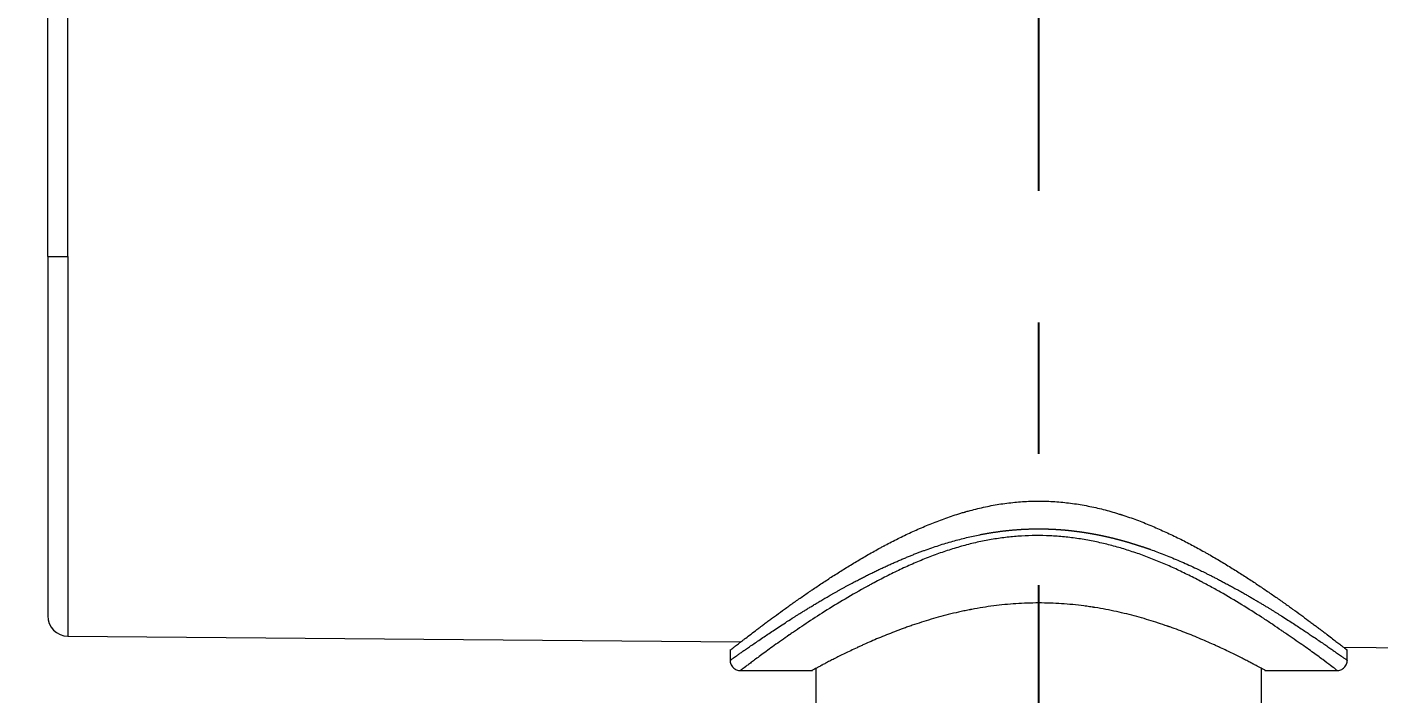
# Model space of a CAD drawing. Header units: millimetres. Extents: x 17284 to 19660, y -6011 to -2651.
# Drawn here: x 17948.9 to 18014.2, y -4081.9 to -4049.7 of the extents above; entities that cross this region are included whole.
import ezdxf

# ---------------------------------------------------------------- set-up
doc = ezdxf.new("R2010")
doc.units = ezdxf.units.MM
doc.linetypes.add('CENTERX2', pattern=[101.6, 63.5, -12.7, 12.7, -12.7])
doc.layers.add('CENTER', color=1, linetype='CENTERX2')
doc.layers.add('DIM', color=3, linetype='Continuous', lineweight=13)
doc.styles.get("Standard").update_dxf_attribs({"font": 'arial.ttf'})
doc.dimstyles.get("Standard").update_dxf_attribs({"dimtxt": 0.18, "dimasz": 0.18, "dimexe": 0.18, "dimexo": 0.0625, "dimgap": 0.09, "dimtad": 0, "dimtih": 1, "dimtoh": 1, "dimdec": 1, "dimdsep": 46, "dimtxsty": 'Standard', "dimcen": 0.09, "dimadec": 0, "dimazin": 0, "dimtfac": 1, "dimtdec": 1, "dimtofl": 0, "dimtmove": 0, "dimatfit": 3, "dimfxl": 1, "dimtolj": 1, "dimtzin": 0, "dimarcsym": 0})

# ---------------------------------------------------------------- blocks, each defined once
blk = doc.blocks.new('*D113')
at = {"layer": 'Defpoints', "color": 0, "transparency": 16777216}
for p in [(17984.973, -3879.358, 0), (17740.521, -4555.632), (17984.973, -4555.632)]:
    blk.add_point(p, dxfattribs=at)
at = {"layer": 'DIM', "color": 0, "lineweight": -2, "transparency": 16777216}
for p, q in [((17984.911, -3879.358), (17740.341, -3879.358)), ((17740.521, -3897.358), (17740.521, -4203.305)), ((17740.521, -4537.632), (17740.521, -4231.686)), ((17984.911, -4555.632), (17740.341, -4555.632))]:
    blk.add_line(p, q, dxfattribs=at)
at = {"layer": 'DIM', "color": 0, "transparency": 16777216}
for points in [[(17737.521, -3897.358), (17743.521, -3897.358), (17740.521, -3879.358)], [(17737.521, -4537.632), (17743.521, -4537.632), (17740.521, -4555.632)]]:
    blk.add_solid(points, dxfattribs=at)
at = {"layer": 'DIM', "color": 0, "transparency": 16777216, "insert": (17740.521, -4217.495), "char_height": 18, "attachment_point": 5}
blk.add_mtext('\\A1;692', dxfattribs=at)

msp = doc.modelspace()

# ---------------------------------------------------------------- linework, layer by layer
at = {"linetype": 'Continuous', "lineweight": 13, "extrusion": (-1, -2.22045e-16, 0)}
for p, q in [((17950.905, -4060.799, 0), (17950.905, -4042.451, 0)), ((17949.926, -4060.799, 0), (17950.905, -4060.799, 0)), ((17950.905, -4060.799, 0), (17950.905, -4079.148, 0))]:
    msp.add_line(p, q, dxfattribs=at)
at = {"linetype": 'Continuous', "lineweight": 18, "extrusion": (-1, -2.22045e-16, 0)}
for p, q in [((17949.926, -4060.799, 0), (17949.926, -4043.438, 0)), ((17949.926, -4060.799, 0), (17949.926, -4078.161, 0)), ((17950.905, -4079.148, 0), (17983.407, -4079.431, 0)), ((17982.9, -4079.8, 0), (17982.9, -4080.379, 0)), ((18012.536, -4079.686, 0), (18017.254, -4079.727, 0)), ((18012.715, -4080.338, 0), (18012.715, -4079.8, 0)), ((17983.406, -4080.813, 0), (17986.881, -4080.813, 0)), ((18008.733, -4080.813, 0), (18012.208, -4080.813, 0))]:
    msp.add_line(p, q, dxfattribs=at)
at = {"linetype": 'Continuous', "lineweight": 18, "extrusion": (-1, -2.22045e-16, -3.42573e-11)}
for p, q in [((17987.046, -4080.705, 0), (17987.046, -4206.449, 0)), ((18008.569, -4206.449, 0), (18008.569, -4080.705, 0))]:
    msp.add_line(p, q, dxfattribs=at)
at = {"linetype": 'Continuous', "lineweight": 18}
msp.add_arc((17950.913, -4078.161, 0), 0.987, 180, 269.5, dxfattribs=at)
for points, knots in [([(17982.9, -4079.826, 0), (17982.9, -4079.825, 0), (17982.913, -4079.815, 0), (17982.971, -4079.77, 0), (17983.036, -4079.719, 0), (17983.095, -4079.673, 0), (17983.122, -4079.652, 0), (17983.154, -4079.627, 0), (17983.163, -4079.62, 0), (17983.169, -4079.615, 0), (17983.172, -4079.613, 0), (17983.187, -4079.601, 0), (17983.226, -4079.572, 0), (17983.295, -4079.518, 0), (17983.387, -4079.447, 0), (17983.487, -4079.369, 0), (17983.633, -4079.257, 0), (17983.836, -4079.101, 0), (17984.021, -4078.96, 0), (17984.168, -4078.849, 0), (17984.244, -4078.792, 0), (17984.322, -4078.733, 0), (17984.362, -4078.703, 0), (17984.376, -4078.693, 0), (17984.403, -4078.673, 0), (17984.47, -4078.622, 0), (17984.595, -4078.529, 0), (17984.768, -4078.4, 0), (17984.948, -4078.267, 0), (17985.197, -4078.084, 0), (17985.524, -4077.847, 0), (17985.942, -4077.548, 0), (17986.237, -4077.341, 0), (17986.465, -4077.183, 0), (17986.542, -4077.13, 0), (17986.629, -4077.069, 0), (17986.639, -4077.063, 0), (17986.659, -4077.049, 0), (17986.688, -4077.029, 0), (17986.757, -4076.982, 0), (17986.896, -4076.887, 0), (17987.097, -4076.751, 0), (17987.426, -4076.532, 0), (17987.849, -4076.255, 0), (17988.2, -4076.032, 0), (17988.469, -4075.865, 0), (17988.649, -4075.753, 0), (17988.926, -4075.586, 0), (17989.207, -4075.418, 0), (17989.494, -4075.252, 0), (17989.786, -4075.085, 0), (17990.034, -4074.948, 0), (17990.21, -4074.852, 0), (17990.286, -4074.811, 0), (17990.325, -4074.791, 0), (17990.35, -4074.777, 0), (17990.478, -4074.709, 0), (17990.696, -4074.595, 0), (17991.009, -4074.436, 0), (17991.326, -4074.281, 0), (17991.647, -4074.129, 0), (17991.973, -4073.982, 0), (17992.304, -4073.839, 0), (17992.639, -4073.701, 0), (17992.98, -4073.568, 0), (17993.327, -4073.441, 0), (17993.679, -4073.32, 0), (17993.978, -4073.225, 0), (17994.159, -4073.172, 0), (17994.227, -4073.152, 0), (17994.243, -4073.147, 0), (17994.273, -4073.139, 0), (17994.326, -4073.123, 0), (17994.494, -4073.076, 0), (17994.77, -4073.004, 0), (17995.139, -4072.917, 0), (17995.512, -4072.84, 0), (17995.887, -4072.775, 0), (17996.265, -4072.72, 0), (17996.646, -4072.676, 0), (17997.03, -4072.645, 0), (17997.417, -4072.626, 0), (17997.677, -4072.622, 0), (17997.807, -4072.622, 0)], [0, 0, 0, 0, 0.030344, 0.061624, 0.092903, 0.092903, 0.108543, 0.112452, 0.114407, 0.114407, 0.116362, 0.116362, 0.124182, 0.139822, 0.155461, 0.171101, 0.186741, 0.21802, 0.249299, 0.249299, 0.264939, 0.272758, 0.272758, 0.276668, 0.276668, 0.280578, 0.296218, 0.311857, 0.327497, 0.343137, 0.374416, 0.405695, 0.436974, 0.436974, 0.452614, 0.452614, 0.454569, 0.454569, 0.456524, 0.460434, 0.468253, 0.483893, 0.499533, 0.530812, 0.562091, 0.562091, 0.577731, 0.59337, 0.60901, 0.624649, 0.640289, 0.655929, 0.663748, 0.667658, 0.667658, 0.669613, 0.671568, 0.687208, 0.702848, 0.718487, 0.734127, 0.749766, 0.765406, 0.781046, 0.796685, 0.812325, 0.827964, 0.843604, 0.851424, 0.851424, 0.852401, 0.853379, 0.855334, 0.859244, 0.874883, 0.890523, 0.906162, 0.921802, 0.937442, 0.953081, 0.968721, 0.98436, 1, 1, 1, 1]), ([(17997.807, -4072.622, 0), (17997.938, -4072.622, 0), (17998.198, -4072.626, 0), (17998.585, -4072.645, 0), (17998.968, -4072.676, 0), (17999.348, -4072.719, 0), (17999.725, -4072.774, 0), (18000.099, -4072.84, 0), (18000.469, -4072.916, 0), (18000.837, -4073.002, 0), (18001.202, -4073.098, 0), (18001.504, -4073.185, 0), (18001.685, -4073.241, 0), (18001.76, -4073.265, 0), (18001.775, -4073.269, 0), (18001.805, -4073.279, 0), (18001.849, -4073.293, 0), (18002.013, -4073.347, 0), (18002.279, -4073.437, 0), (18002.626, -4073.564, 0), (18002.967, -4073.697, 0), (18003.303, -4073.835, 0), (18003.633, -4073.978, 0), (18003.959, -4074.125, 0), (18004.279, -4074.276, 0), (18004.595, -4074.43, 0), (18004.906, -4074.588, 0), (18005.212, -4074.748, 0), (18005.514, -4074.911, 0), (18005.763, -4075.048, 0), (18005.922, -4075.139, 0), (18005.984, -4075.173, 0), (18006.008, -4075.187, 0), (18006.02, -4075.194, 0), (18006.057, -4075.215, 0), (18006.178, -4075.285, 0), (18006.395, -4075.411, 0), (18006.677, -4075.578, 0), (18006.954, -4075.746, 0), (18007.226, -4075.914, 0), (18007.492, -4076.082, 0), (18007.841, -4076.304, 0), (18008.263, -4076.58, 0), (18008.587, -4076.798, 0), (18008.825, -4076.96, 0), (18008.983, -4077.067, 0), (18009.213, -4077.226, 0), (18009.363, -4077.331, 0), (18009.447, -4077.39, 0), (18009.456, -4077.396, 0), (18009.475, -4077.409, 0), (18009.502, -4077.429, 0), (18009.567, -4077.474, 0), (18009.766, -4077.615, 0), (18010.081, -4077.84, 0), (18010.473, -4078.124, 0), (18010.716, -4078.304, 0), (18010.892, -4078.434, 0), (18011.007, -4078.519, 0), (18011.173, -4078.643, 0), (18011.331, -4078.762, 0), (18011.482, -4078.876, 0), (18011.602, -4078.967, 0), (18011.683, -4079.028, 0), (18011.717, -4079.054, 0), (18011.734, -4079.067, 0), (18011.745, -4079.075, 0), (18011.844, -4079.151, 0), (18012.014, -4079.281, 0), (18012.225, -4079.444, 0), (18012.342, -4079.535, 0), (18012.42, -4079.596, 0), (18012.47, -4079.634, 0), (18012.534, -4079.684, 0), (18012.589, -4079.727, 0), (18012.627, -4079.757, 0), (18012.646, -4079.772, 0), (18012.654, -4079.778, 0), (18012.655, -4079.779, 0), (18012.658, -4079.781, 0), (18012.662, -4079.784, 0), (18012.677, -4079.796, 0), (18012.696, -4079.811, 0), (18012.711, -4079.823, 0), (18012.715, -4079.825, 0), (18012.715, -4079.826, 0), (18012.715, -4079.826, 0), (18012.715, -4079.826, 0)], [0, 0, 0, 0, 0.015622, 0.031243, 0.046865, 0.062486, 0.078108, 0.093729, 0.109351, 0.124973, 0.140594, 0.156216, 0.164026, 0.164026, 0.165979, 0.165979, 0.167932, 0.171837, 0.187459, 0.20308, 0.218702, 0.234323, 0.249945, 0.265567, 0.281188, 0.29681, 0.312431, 0.328053, 0.343674, 0.359296, 0.367107, 0.36906, 0.36906, 0.371012, 0.371012, 0.374918, 0.390539, 0.406161, 0.421782, 0.437404, 0.453025, 0.468647, 0.49989, 0.531133, 0.531133, 0.546755, 0.562376, 0.577998, 0.577998, 0.579951, 0.579951, 0.581903, 0.585809, 0.59362, 0.624863, 0.656106, 0.687349, 0.687349, 0.70297, 0.718592, 0.734214, 0.749835, 0.765457, 0.773268, 0.777173, 0.777173, 0.779126, 0.781078, 0.812321, 0.843565, 0.874808, 0.874808, 0.890429, 0.906051, 0.921672, 0.937294, 0.945105, 0.945105, 0.947057, 0.947057, 0.94901, 0.952916, 0.968537, 0.984159, 0.99978, 0.99978, 1, 1, 1, 1]), ([(17997.807, -4077.546, 0), (17997.622, -4077.546, 0), (17997.254, -4077.552, 0), (17996.708, -4077.579, 0), (17996.167, -4077.623, 0), (17995.632, -4077.684, 0), (17995.103, -4077.76, 0), (17994.754, -4077.821, 0), (17994.558, -4077.858, 0), (17994.537, -4077.862, 0), (17994.504, -4077.869, 0), (17994.493, -4077.871, 0), (17994.472, -4077.875, 0), (17994.417, -4077.886, 0), (17994.277, -4077.914, 0), (17993.979, -4077.977, 0), (17993.562, -4078.074, 0), (17993.075, -4078.2, 0), (17992.602, -4078.335, 0), (17992.141, -4078.477, 0), (17991.843, -4078.576, 0), (17991.659, -4078.639, 0), (17991.622, -4078.652, 0), (17991.549, -4078.677, 0), (17991.512, -4078.69, 0), (17991.404, -4078.728, 0), (17991.189, -4078.805, 0), (17990.843, -4078.935, 0), (17990.446, -4079.092, 0), (17990.065, -4079.248, 0), (17989.702, -4079.403, 0), (17989.472, -4079.506, 0), (17989.303, -4079.582, 0), (17989.22, -4079.619, 0), (17989.125, -4079.663, 0), (17989.078, -4079.685, 0), (17989.058, -4079.694, 0), (17989.044, -4079.7, 0), (17988.931, -4079.753, 0), (17988.719, -4079.853, 0), (17988.433, -4079.991, 0), (17988.169, -4080.121, 0), (17987.927, -4080.243, 0), (17987.707, -4080.356, 0), (17987.51, -4080.458, 0), (17987.394, -4080.519, 0), (17987.327, -4080.555, 0), (17987.314, -4080.562, 0), (17987.298, -4080.571, 0), (17987.291, -4080.574, 0), (17987.278, -4080.581, 0), (17987.244, -4080.599, 0), (17987.167, -4080.641, 0), (17987.065, -4080.695, 0), (17986.97, -4080.747, 0), (17986.901, -4080.784, 0), (17986.859, -4080.807, 0), (17986.849, -4080.813, 0), (17986.849, -4080.813, 0), (17986.849, -4080.813, 0), (17986.849, -4080.813, 0)], [0, 0, 0, 0, 0.03119, 0.062381, 0.093571, 0.124761, 0.155951, 0.187142, 0.187142, 0.19104, 0.19104, 0.19299, 0.19299, 0.194939, 0.202737, 0.218332, 0.249522, 0.280712, 0.311903, 0.343093, 0.374283, 0.374283, 0.382081, 0.382081, 0.389878, 0.389878, 0.405473, 0.436664, 0.467854, 0.499044, 0.530235, 0.561425, 0.561425, 0.57702, 0.584818, 0.588716, 0.590666, 0.590666, 0.592615, 0.623805, 0.654996, 0.686186, 0.717376, 0.748566, 0.779757, 0.810947, 0.810947, 0.818745, 0.818745, 0.820694, 0.822643, 0.826542, 0.842137, 0.873328, 0.904518, 0.935708, 0.966898, 0.998089, 0.998089, 1, 1, 1, 1]), ([(18008.766, -4080.813, 0), (18008.766, -4080.813, 0), (18008.764, -4080.812, 0), (18008.76, -4080.809, 0), (18008.757, -4080.808, 0), (18008.755, -4080.807, 0), (18008.754, -4080.806, 0), (18008.753, -4080.806, 0), (18008.744, -4080.801, 0), (18008.716, -4080.786, 0), (18008.648, -4080.749, 0), (18008.554, -4080.697, 0), (18008.433, -4080.632, 0), (18008.335, -4080.58, 0), (18008.255, -4080.538, 0), (18008.214, -4080.516, 0), (18008.162, -4080.489, 0), (18008.136, -4080.475, 0), (18008.124, -4080.469, 0), (18008.117, -4080.465, 0), (18008.051, -4080.43, 0), (18007.915, -4080.359, 0), (18007.694, -4080.246, 0), (18007.451, -4080.124, 0), (18007.186, -4079.993, 0), (18006.9, -4079.855, 0), (18006.694, -4079.758, 0), (18006.581, -4079.705, 0), (18006.574, -4079.702, 0), (18006.561, -4079.696, 0), (18006.541, -4079.686, 0), (18006.494, -4079.665, 0), (18006.399, -4079.621, 0), (18006.204, -4079.533, 0), (18005.916, -4079.405, 0), (18005.553, -4079.249, 0), (18005.173, -4079.093, 0), (18004.775, -4078.936, 0), (18004.498, -4078.832, 0), (18004.285, -4078.755, 0), (18004.196, -4078.723, 0), (18004.096, -4078.688, 0), (18004.069, -4078.678, 0), (18004.051, -4078.672, 0), (18004.042, -4078.669, 0), (18003.996, -4078.653, 0), (18003.812, -4078.589, 0), (18003.477, -4078.478, 0), (18003.017, -4078.336, 0), (18002.545, -4078.201, 0), (18002.061, -4078.076, 0), (18001.564, -4077.96, 0), (18001.054, -4077.855, 0), (18000.704, -4077.794, 0), (18000.516, -4077.764, 0), (18000.494, -4077.76, 0), (18000.449, -4077.753, 0), (18000.372, -4077.741, 0), (18000.216, -4077.718, 0), (17999.903, -4077.675, 0), (17999.454, -4077.624, 0), (17998.91, -4077.579, 0), (17998.362, -4077.552, 0), (17997.993, -4077.546, 0), (17997.807, -4077.546, 0)], [0, 0, 0, 0, 0.015456, 0.023269, 0.027176, 0.02913, 0.02913, 0.031083, 0.031083, 0.062339, 0.093594, 0.124849, 0.156105, 0.18736, 0.18736, 0.202988, 0.210802, 0.214709, 0.216662, 0.216662, 0.218616, 0.249871, 0.281126, 0.312382, 0.343637, 0.374892, 0.406148, 0.406148, 0.408101, 0.408101, 0.410055, 0.413962, 0.421775, 0.437403, 0.468659, 0.499914, 0.531169, 0.562425, 0.59368, 0.59368, 0.609308, 0.613215, 0.615168, 0.615168, 0.617122, 0.617122, 0.624935, 0.656191, 0.687446, 0.718702, 0.749957, 0.781212, 0.812468, 0.843723, 0.843723, 0.845677, 0.84763, 0.851537, 0.859351, 0.874978, 0.906234, 0.937489, 0.968745, 1, 1, 1, 1]), ([(17982.9, -4080.315, 0), (17982.9, -4080.379, 0), (17982.917, -4080.473, 0), (17982.977, -4080.589, 0), (17983.04, -4080.669, 0), (17983.12, -4080.732, 0), (17983.236, -4080.792, 0), (17983.329, -4080.811, 0), (17983.394, -4080.813, 0)], [0, 0, 0, 0, 0.239207, 0.368568, 0.499996, 0.630459, 0.759037, 1, 1, 1, 1]), ([(18012.221, -4080.813, 0), (18012.286, -4080.811, 0), (18012.379, -4080.792, 0), (18012.495, -4080.732, 0), (18012.575, -4080.669, 0), (18012.638, -4080.589, 0), (18012.698, -4080.473, 0), (18012.715, -4080.379, 0), (18012.715, -4080.315, 0)], [0, 0, 0, 0, 0.240961, 0.369535, 0.499992, 0.631415, 0.760777, 1, 1, 1, 1])]:
    msp.add_open_spline(points, degree=3, knots=knots, dxfattribs=at)
at = {"linetype": 'Continuous', "lineweight": 13}
for points, knots in [([(17982.9, -4080.318, 0), (17982.9, -4080.318, 0), (17982.904, -4080.316, 0), (17982.924, -4080.302, 0), (17982.964, -4080.274, 0), (17983.024, -4080.23, 0), (17983.106, -4080.172, 0), (17983.208, -4080.099, 0), (17983.331, -4080.012, 0), (17983.477, -4079.909, 0), (17983.644, -4079.792, 0), (17983.834, -4079.661, 0), (17984.047, -4079.514, 0), (17984.283, -4079.353, 0), (17984.529, -4079.187, 0), (17984.784, -4079.015, 0), (17985.047, -4078.84, 0), (17985.334, -4078.651, 0), (17985.647, -4078.448, 0), (17985.909, -4078.281, 0), (17986.11, -4078.154, 0), (17986.24, -4078.072, 0), (17986.377, -4077.986, 0), (17986.523, -4077.896, 0), (17986.677, -4077.801, 0), (17986.84, -4077.702, 0), (17987.011, -4077.598, 0), (17987.192, -4077.49, 0), (17987.382, -4077.378, 0), (17987.582, -4077.262, 0), (17987.76, -4077.159, 0), (17987.912, -4077.072, 0), (17988.036, -4077.002, 0), (17988.16, -4076.932, 0), (17988.286, -4076.862, 0), (17988.413, -4076.792, 0), (17988.541, -4076.722, 0), (17988.671, -4076.652, 0), (17988.79, -4076.588, 0), (17988.898, -4076.53, 0), (17988.996, -4076.478, 0), (17989.094, -4076.427, 0), (17989.193, -4076.376, 0), (17989.291, -4076.325, 0), (17989.39, -4076.275, 0), (17989.489, -4076.225, 0), (17989.589, -4076.175, 0), (17989.689, -4076.125, 0), (17989.788, -4076.076, 0), (17989.921, -4076.011, 0), (17990.087, -4075.931, 0), (17990.286, -4075.838, 0), (17990.482, -4075.747, 0), (17990.676, -4075.659, 0), (17990.867, -4075.575, 0), (17991.056, -4075.493, 0), (17991.241, -4075.414, 0), (17991.424, -4075.338, 0), (17991.604, -4075.265, 0), (17991.78, -4075.195, 0), (17991.953, -4075.128, 0), (17992.123, -4075.063, 0), (17992.35, -4074.98, 0), (17992.634, -4074.88, 0), (17992.977, -4074.765, 0), (17993.318, -4074.659, 0), (17993.654, -4074.561, 0), (17993.988, -4074.47, 0), (17994.317, -4074.387, 0), (17994.641, -4074.313, 0), (17994.878, -4074.263, 0), (17995.027, -4074.234, 0), (17995.09, -4074.222, 0), (17995.152, -4074.21, 0), (17995.215, -4074.199, 0), (17995.277, -4074.188, 0), (17995.34, -4074.177, 0), (17995.402, -4074.166, 0), (17995.465, -4074.156, 0), (17995.527, -4074.146, 0), (17995.589, -4074.136, 0), (17995.652, -4074.127, 0), (17995.714, -4074.117, 0), (17995.776, -4074.108, 0), (17995.839, -4074.1, 0), (17995.901, -4074.091, 0), (17995.963, -4074.083, 0), (17996.025, -4074.075, 0), (17996.087, -4074.067, 0), (17996.15, -4074.06, 0), (17996.212, -4074.053, 0), (17996.274, -4074.046, 0), (17996.336, -4074.039, 0), (17996.397, -4074.033, 0), (17996.459, -4074.027, 0), (17996.521, -4074.021, 0), (17996.583, -4074.016, 0), (17996.645, -4074.011, 0), (17996.706, -4074.006, 0), (17996.768, -4074.001, 0), (17996.83, -4073.997, 0), (17996.891, -4073.992, 0), (17996.953, -4073.988, 0), (17997.014, -4073.985, 0), (17997.076, -4073.982, 0), (17997.137, -4073.978, 0), (17997.198, -4073.976, 0), (17997.259, -4073.973, 0), (17997.321, -4073.971, 0), (17997.382, -4073.969, 0), (17997.443, -4073.967, 0), (17997.504, -4073.966, 0), (17997.564, -4073.964, 0), (17997.625, -4073.964, 0), (17997.686, -4073.963, 0), (17997.747, -4073.962, 0), (17997.787, -4073.962, 0), (17997.807, -4073.962, 0)], [0, 0, 0, 0, 0.015368, 0.036586, 0.057767, 0.079956, 0.102428, 0.125198, 0.148279, 0.171686, 0.19543, 0.219525, 0.243982, 0.268813, 0.294028, 0.315776, 0.338336, 0.361714, 0.385913, 0.410938, 0.419678, 0.428812, 0.43834, 0.448263, 0.45858, 0.469292, 0.480399, 0.4919, 0.503797, 0.516088, 0.528775, 0.536074, 0.543374, 0.550675, 0.557979, 0.565284, 0.57259, 0.579898, 0.587208, 0.592631, 0.598036, 0.603422, 0.60879, 0.61414, 0.619471, 0.624784, 0.630079, 0.635355, 0.640614, 0.645853, 0.656266, 0.666455, 0.676423, 0.686169, 0.695693, 0.704996, 0.714077, 0.722937, 0.731577, 0.739995, 0.748194, 0.756172, 0.76393, 0.779891, 0.795509, 0.810788, 0.825732, 0.840345, 0.854631, 0.868594, 0.882239, 0.884894, 0.887543, 0.890188, 0.892828, 0.895464, 0.898094, 0.900721, 0.903342, 0.905959, 0.908572, 0.91118, 0.913784, 0.916383, 0.918978, 0.921569, 0.924155, 0.926737, 0.929316, 0.93189, 0.93446, 0.937025, 0.939587, 0.942146, 0.9447, 0.94725, 0.949796, 0.952339, 0.954878, 0.957414, 0.959945, 0.962474, 0.964998, 0.967519, 0.970037, 0.972552, 0.975063, 0.97757, 0.980075, 0.982576, 0.985074, 0.987569, 0.990062, 0.992551, 0.995037, 0.99752, 1, 1, 1, 1]), ([(17997.807, -4073.962, 0), (17997.818, -4073.962, 0), (17997.839, -4073.962, 0), (17997.871, -4073.963, 0), (17997.902, -4073.963, 0), (17997.934, -4073.963, 0), (17997.965, -4073.963, 0), (17997.997, -4073.964, 0), (17998.029, -4073.964, 0), (17998.06, -4073.965, 0), (17998.092, -4073.965, 0), (17998.124, -4073.966, 0), (17998.155, -4073.967, 0), (17998.187, -4073.968, 0), (17998.219, -4073.969, 0), (17998.25, -4073.97, 0), (17998.282, -4073.971, 0), (17998.314, -4073.972, 0), (17998.346, -4073.973, 0), (17998.378, -4073.974, 0), (17998.409, -4073.976, 0), (17998.441, -4073.977, 0), (17998.473, -4073.978, 0), (17998.505, -4073.98, 0), (17998.537, -4073.982, 0), (17998.568, -4073.983, 0), (17998.6, -4073.985, 0), (17998.632, -4073.987, 0), (17998.664, -4073.989, 0), (17998.696, -4073.991, 0), (17998.728, -4073.993, 0), (17998.76, -4073.995, 0), (17998.792, -4073.997, 0), (17998.824, -4073.999, 0), (17998.856, -4074.002, 0), (17998.888, -4074.004, 0), (17998.919, -4074.007, 0), (17998.951, -4074.009, 0), (17998.983, -4074.012, 0), (17999.015, -4074.015, 0), (17999.047, -4074.017, 0), (17999.079, -4074.02, 0), (17999.111, -4074.023, 0), (17999.143, -4074.026, 0), (17999.176, -4074.029, 0), (17999.208, -4074.032, 0), (17999.24, -4074.036, 0), (17999.272, -4074.039, 0), (17999.304, -4074.042, 0), (17999.336, -4074.046, 0), (17999.368, -4074.049, 0), (17999.4, -4074.053, 0), (17999.432, -4074.056, 0), (17999.464, -4074.06, 0), (17999.496, -4074.064, 0), (17999.528, -4074.068, 0), (17999.561, -4074.071, 0), (17999.593, -4074.075, 0), (17999.625, -4074.08, 0), (17999.657, -4074.084, 0), (17999.689, -4074.088, 0), (17999.721, -4074.092, 0), (17999.753, -4074.096, 0), (17999.786, -4074.101, 0), (17999.818, -4074.105, 0), (17999.85, -4074.11, 0), (17999.882, -4074.115, 0), (17999.914, -4074.119, 0), (17999.946, -4074.124, 0), (17999.979, -4074.129, 0), (18000.011, -4074.134, 0), (18000.043, -4074.139, 0), (18000.075, -4074.144, 0), (18000.107, -4074.149, 0), (18000.14, -4074.154, 0), (18000.172, -4074.16, 0), (18000.204, -4074.165, 0), (18000.236, -4074.17, 0), (18000.268, -4074.176, 0), (18000.301, -4074.181, 0), (18000.333, -4074.187, 0), (18000.365, -4074.193, 0), (18000.397, -4074.199, 0), (18000.43, -4074.204, 0), (18000.462, -4074.21, 0), (18000.494, -4074.216, 0), (18000.516, -4074.22, 0), (18000.526, -4074.222, 0)], [0, 0, 0, 0, 0.011472, 0.02295, 0.034433, 0.045922, 0.057416, 0.068916, 0.080421, 0.091932, 0.103449, 0.114972, 0.126501, 0.138035, 0.149576, 0.161123, 0.172676, 0.184235, 0.195801, 0.207372, 0.21895, 0.230535, 0.242126, 0.253724, 0.265328, 0.276939, 0.288556, 0.30018, 0.311812, 0.32345, 0.335095, 0.346747, 0.358406, 0.370072, 0.381745, 0.393426, 0.405114, 0.416809, 0.428511, 0.440222, 0.451939, 0.463664, 0.475397, 0.487137, 0.498885, 0.510641, 0.522405, 0.534177, 0.545956, 0.557744, 0.56954, 0.581343, 0.593155, 0.604975, 0.616804, 0.628641, 0.640486, 0.652339, 0.664201, 0.676072, 0.687951, 0.699839, 0.711736, 0.723641, 0.735555, 0.747478, 0.75941, 0.771351, 0.783301, 0.79526, 0.807228, 0.819205, 0.831191, 0.843187, 0.855192, 0.867207, 0.879231, 0.891264, 0.903307, 0.91536, 0.927422, 0.939494, 0.951575, 0.963667, 0.975768, 0.987879, 1, 1, 1, 1]), ([(18000.436, -4074.562, 0), (18000.204, -4074.515, 0), (17999.74, -4074.433, 0), (17999.046, -4074.347, 0), (17998.354, -4074.296, 0), (17997.663, -4074.282, 0), (17996.975, -4074.305, 0), (17996.288, -4074.364, 0), (17995.603, -4074.459, 0), (17994.92, -4074.59, 0), (17994.239, -4074.756, 0), (17993.56, -4074.955, 0), (17992.883, -4075.185, 0), (17992.208, -4075.446, 0), (17991.534, -4075.735, 0), (17990.863, -4076.049, 0), (17990.416, -4076.274, 0), (17990.082, -4076.447, 0), (17989.915, -4076.535, 0), (17989.72, -4076.639, 0), (17989.623, -4076.692, 0), (17989.574, -4076.718, 0), (17989.55, -4076.731, 0), (17989.537, -4076.738, 0), (17989.531, -4076.741, 0), (17989.528, -4076.743, 0), (17989.527, -4076.744, 0), (17989.526, -4076.744, 0), (17989.526, -4076.744, 0), (17989.526, -4076.744, 0), (17989.525, -4076.744, 0), (17989.525, -4076.744, 0), (17989.525, -4076.744, 0), (17989.152, -4076.948, 0), (17988.793, -4077.152, 0), (17988.106, -4077.558, 0), (17987.777, -4077.76, 0), (17987.15, -4078.157, 0), (17986.851, -4078.352, 0), (17986.425, -4078.637, 0), (17986.286, -4078.73, 0), (17986.084, -4078.868, 0), (17985.985, -4078.936, 0), (17985.871, -4079.014, 0), (17985.815, -4079.053, 0), (17985.787, -4079.072, 0), (17985.773, -4079.082, 0), (17985.766, -4079.087, 0), (17985.763, -4079.089, 0), (17985.761, -4079.09, 0), (17985.76, -4079.091, 0), (17985.76, -4079.091, 0), (17985.759, -4079.091, 0), (17985.759, -4079.091, 0), (17985.494, -4079.275, 0), (17985.251, -4079.446, 0), (17984.81, -4079.761, 0), (17984.611, -4079.906, 0), (17984.258, -4080.165, 0), (17984.104, -4080.279, 0), (17983.905, -4080.428, 0), (17983.814, -4080.496, 0), (17983.723, -4080.565, 0), (17983.681, -4080.597, 0), (17983.66, -4080.612, 0), (17983.651, -4080.619, 0), (17983.646, -4080.623, 0), (17983.643, -4080.625, 0), (17983.642, -4080.625, 0), (17983.641, -4080.626, 0), (17983.641, -4080.626, 0), (17983.641, -4080.626, 0), (17983.641, -4080.626, 0), (17983.641, -4080.626, 0), (17983.55, -4080.695, 0), (17983.427, -4080.785, 0), (17983.386, -4080.813, 0), (17983.384, -4080.813, 0)], [0, 0, 0, 0, 0.028033, 0.056066, 0.084099, 0.112132, 0.140164, 0.168197, 0.19623, 0.224263, 0.252296, 0.280329, 0.308362, 0.336395, 0.364428, 0.39246, 0.420493, 0.420493, 0.43451, 0.441518, 0.445022, 0.446774, 0.44765, 0.448088, 0.448307, 0.448417, 0.448471, 0.448499, 0.448512, 0.448519, 0.448523, 0.448523, 0.448526, 0.448526, 0.504592, 0.504592, 0.560658, 0.560658, 0.616723, 0.616723, 0.644756, 0.644756, 0.658773, 0.665781, 0.669285, 0.671037, 0.671913, 0.672351, 0.67257, 0.67268, 0.672735, 0.672762, 0.672762, 0.672789, 0.672789, 0.728855, 0.728855, 0.784921, 0.784921, 0.840987, 0.840987, 0.869019, 0.883036, 0.890044, 0.893548, 0.8953, 0.896176, 0.896614, 0.896833, 0.896943, 0.896998, 0.897025, 0.897025, 0.897052, 0.897052, 0.953118, 1, 1, 1, 1]), ([(18012.231, -4080.813, 0), (18012.231, -4080.813, 0), (18012.229, -4080.809, 0), (18012.164, -4080.756, 0), (18011.93, -4080.577, 0), (18011.553, -4080.297, 0), (18011.032, -4079.919, 0), (18010.589, -4079.605, 0), (18010.221, -4079.347, 0), (18010.027, -4079.213, 0), (18009.786, -4079.047, 0), (18009.662, -4078.962, 0), (18009.599, -4078.918, 0), (18009.567, -4078.897, 0), (18009.551, -4078.886, 0), (18009.543, -4078.88, 0), (18009.539, -4078.877, 0), (18009.537, -4078.876, 0), (18009.536, -4078.875, 0), (18009.535, -4078.875, 0), (18009.535, -4078.875, 0), (18009.535, -4078.875, 0), (18009.535, -4078.875, 0), (18009.399, -4078.782, 0), (18009.121, -4078.593, 0), (18008.829, -4078.399, 0), (18008.38, -4078.105, 0), (18008.067, -4077.905, 0), (18007.414, -4077.502, 0), (18007.073, -4077.298, 0), (18006.542, -4076.994, 0), (18006.362, -4076.893, 0), (18006.086, -4076.742, 0), (18005.946, -4076.666, 0), (18005.782, -4076.578, 0), (18005.699, -4076.535, 0), (18005.657, -4076.513, 0), (18005.636, -4076.502, 0), (18005.626, -4076.496, 0), (18005.621, -4076.494, 0), (18005.618, -4076.492, 0), (18005.617, -4076.492, 0), (18005.616, -4076.491, 0), (18005.616, -4076.491, 0), (18005.616, -4076.491, 0), (18005.615, -4076.491, 0), (18005.615, -4076.491, 0), (18005.405, -4076.381, 0), (18004.984, -4076.167, 0), (18004.347, -4075.863, 0), (18003.706, -4075.582, 0), (18003.061, -4075.323, 0), (18002.412, -4075.09, 0), (18001.758, -4074.883, 0), (18001.1, -4074.705, 0), (18000.658, -4074.606, 0), (18000.436, -4074.562, 0)], [0, 0, 0, 0, 0.012428, 0.082969, 0.153509, 0.22405, 0.294591, 0.365132, 0.365132, 0.400403, 0.418038, 0.426855, 0.431264, 0.433469, 0.434571, 0.435122, 0.435397, 0.435535, 0.435604, 0.435639, 0.435656, 0.435656, 0.435673, 0.435673, 0.470943, 0.506214, 0.506214, 0.576755, 0.576755, 0.647296, 0.647296, 0.682566, 0.682566, 0.700201, 0.709019, 0.713428, 0.715632, 0.716734, 0.717285, 0.717561, 0.717699, 0.717768, 0.717802, 0.717819, 0.717828, 0.717828, 0.717836, 0.717836, 0.753107, 0.788377, 0.823648, 0.858918, 0.894189, 0.929459, 0.96473, 1, 1, 1, 1]), ([(18000.526, -4074.222, 0), (18000.536, -4074.224, 0), (18000.556, -4074.228, 0), (18000.587, -4074.234, 0), (18000.617, -4074.24, 0), (18000.647, -4074.246, 0), (18000.677, -4074.252, 0), (18000.708, -4074.258, 0), (18000.738, -4074.264, 0), (18000.768, -4074.27, 0), (18000.799, -4074.276, 0), (18000.829, -4074.283, 0), (18000.86, -4074.289, 0), (18000.89, -4074.296, 0), (18000.921, -4074.302, 0), (18000.951, -4074.309, 0), (18000.982, -4074.316, 0), (18001.013, -4074.322, 0), (18001.043, -4074.329, 0), (18001.074, -4074.336, 0), (18001.105, -4074.343, 0), (18001.136, -4074.35, 0), (18001.167, -4074.357, 0), (18001.198, -4074.365, 0), (18001.228, -4074.372, 0), (18001.259, -4074.379, 0), (18001.29, -4074.387, 0), (18001.321, -4074.394, 0), (18001.353, -4074.402, 0), (18001.384, -4074.409, 0), (18001.415, -4074.417, 0), (18001.446, -4074.425, 0), (18001.477, -4074.433, 0), (18001.508, -4074.44, 0), (18001.54, -4074.448, 0), (18001.571, -4074.456, 0), (18001.602, -4074.465, 0), (18001.634, -4074.473, 0), (18001.665, -4074.481, 0), (18001.696, -4074.489, 0), (18001.728, -4074.498, 0), (18001.759, -4074.506, 0), (18001.791, -4074.515, 0), (18001.823, -4074.523, 0), (18001.854, -4074.532, 0), (18001.886, -4074.541, 0), (18001.917, -4074.55, 0), (18001.949, -4074.558, 0), (18001.981, -4074.567, 0), (18002.012, -4074.576, 0), (18002.044, -4074.585, 0), (18002.076, -4074.595, 0), (18002.108, -4074.604, 0), (18002.14, -4074.613, 0), (18002.172, -4074.622, 0), (18002.203, -4074.632, 0), (18002.235, -4074.641, 0), (18002.267, -4074.651, 0), (18002.299, -4074.661, 0), (18002.331, -4074.67, 0), (18002.363, -4074.68, 0), (18002.395, -4074.69, 0), (18002.428, -4074.7, 0), (18002.46, -4074.71, 0), (18002.492, -4074.72, 0), (18002.524, -4074.73, 0), (18002.556, -4074.74, 0), (18002.588, -4074.751, 0), (18002.621, -4074.761, 0), (18002.653, -4074.771, 0), (18002.685, -4074.782, 0), (18002.717, -4074.792, 0), (18002.75, -4074.803, 0), (18002.782, -4074.814, 0), (18002.814, -4074.824, 0), (18002.847, -4074.835, 0), (18002.879, -4074.846, 0), (18002.912, -4074.857, 0), (18002.944, -4074.868, 0), (18002.977, -4074.879, 0), (18003.009, -4074.891, 0), (18003.042, -4074.902, 0), (18003.074, -4074.913, 0), (18003.107, -4074.924, 0), (18003.139, -4074.936, 0), (18003.172, -4074.947, 0), (18003.3, -4074.993, 0), (18003.526, -4075.076, 0), (18003.853, -4075.201, 0), (18004.19, -4075.337, 0), (18004.536, -4075.482, 0), (18004.891, -4075.637, 0), (18005.254, -4075.802, 0), (18005.536, -4075.935, 0), (18005.74, -4076.034, 0), (18005.869, -4076.097, 0), (18006.009, -4076.167, 0), (18006.161, -4076.243, 0), (18006.324, -4076.327, 0), (18006.498, -4076.416, 0), (18006.683, -4076.513, 0), (18006.877, -4076.616, 0), (18007.081, -4076.725, 0), (18007.293, -4076.842, 0), (18007.514, -4076.965, 0), (18007.691, -4077.065, 0), (18007.824, -4077.142, 0), (18007.909, -4077.19, 0), (18007.992, -4077.239, 0), (18008.074, -4077.287, 0), (18008.155, -4077.334, 0), (18008.234, -4077.38, 0), (18008.312, -4077.426, 0), (18008.389, -4077.472, 0), (18008.464, -4077.516, 0), (18008.538, -4077.561, 0), (18008.611, -4077.604, 0), (18008.683, -4077.647, 0), (18008.753, -4077.689, 0), (18008.822, -4077.731, 0), (18008.889, -4077.772, 0), (18008.956, -4077.813, 0), (18009.021, -4077.853, 0), (18009.085, -4077.892, 0), (18009.148, -4077.931, 0), (18009.21, -4077.969, 0), (18009.27, -4078.007, 0), (18009.33, -4078.044, 0), (18009.388, -4078.081, 0), (18009.445, -4078.116, 0), (18009.501, -4078.152, 0), (18009.637, -4078.237, 0), (18009.846, -4078.37, 0), (18010.118, -4078.545, 0), (18010.371, -4078.711, 0), (18010.607, -4078.866, 0), (18010.826, -4079.012, 0), (18011.053, -4079.165, 0), (18011.286, -4079.322, 0), (18011.519, -4079.481, 0), (18011.729, -4079.626, 0), (18011.916, -4079.756, 0), (18012.071, -4079.864, 0), (18012.197, -4079.952, 0), (18012.3, -4080.025, 0), (18012.391, -4080.089, 0), (18012.471, -4080.146, 0), (18012.539, -4080.194, 0), (18012.596, -4080.235, 0), (18012.642, -4080.268, 0), (18012.677, -4080.293, 0), (18012.701, -4080.31, 0), (18012.713, -4080.318, 0), (18012.715, -4080.319, 0), (18012.715, -4080.319, 0)], [0, 0, 0, 0, 0.001436, 0.002875, 0.004316, 0.005761, 0.007209, 0.008659, 0.010113, 0.01157, 0.013029, 0.014492, 0.015957, 0.017426, 0.018897, 0.020371, 0.021849, 0.023329, 0.024813, 0.026299, 0.027789, 0.029282, 0.030777, 0.032276, 0.033778, 0.035282, 0.03679, 0.038301, 0.039815, 0.041332, 0.042852, 0.044375, 0.045901, 0.04743, 0.048963, 0.050498, 0.052037, 0.053578, 0.055123, 0.056671, 0.058222, 0.059776, 0.061333, 0.062893, 0.064457, 0.066023, 0.067593, 0.069166, 0.070742, 0.072321, 0.073903, 0.075489, 0.077077, 0.078669, 0.080264, 0.081862, 0.083463, 0.085068, 0.086675, 0.088286, 0.0899, 0.091517, 0.093138, 0.094761, 0.096388, 0.098018, 0.099651, 0.101288, 0.102927, 0.10457, 0.106216, 0.107865, 0.109518, 0.111174, 0.112833, 0.114495, 0.11616, 0.117829, 0.119501, 0.121176, 0.122855, 0.124537, 0.126222, 0.12791, 0.129601, 0.131296, 0.132994, 0.149551, 0.166913, 0.185085, 0.204067, 0.223862, 0.244471, 0.265895, 0.272748, 0.280359, 0.28873, 0.29786, 0.307748, 0.318397, 0.329804, 0.34197, 0.354896, 0.368581, 0.383025, 0.398228, 0.404044, 0.409803, 0.415505, 0.42115, 0.426738, 0.43227, 0.437744, 0.443161, 0.448522, 0.453825, 0.459072, 0.464261, 0.469394, 0.47447, 0.479489, 0.484451, 0.489356, 0.494204, 0.498996, 0.503731, 0.508408, 0.513029, 0.517594, 0.522101, 0.526552, 0.530945, 0.554741, 0.577892, 0.600401, 0.622271, 0.643504, 0.664104, 0.691814, 0.718965, 0.745569, 0.771637, 0.797181, 0.816758, 0.836168, 0.855418, 0.874513, 0.893462, 0.912268, 0.930941, 0.949486, 0.968536, 0.987586, 1, 1, 1, 1])]:
    msp.add_open_spline(points, degree=3, knots=knots, dxfattribs=at)
at = {"layer": 'CENTER', "ltscale": 0.5}
msp.add_line((17997.807, -4565.632), (17997.807, -3869.358), dxfattribs=at)

# ---------------------------------------------------------------- dimensions: what is measured, and where the dimension line sits
at = {"layer": 'DIM', "color": 3}
dim = msp.add_linear_dim(base=(17740.521, -4555.632), p1=(17984.973, -3879.358, 0), p2=(17984.973, -4555.632), angle=90, text='692', dimstyle='Standard', override={"dimtxt": 18, "dimasz": 18, "dimgap": 5}, dxfattribs=at)
dim.commit()
dim.dimension.update_dxf_attribs({"geometry": '*D113', "text_midpoint": (17740.521, -4217.495)})

doc.saveas('drawing.dxf')
